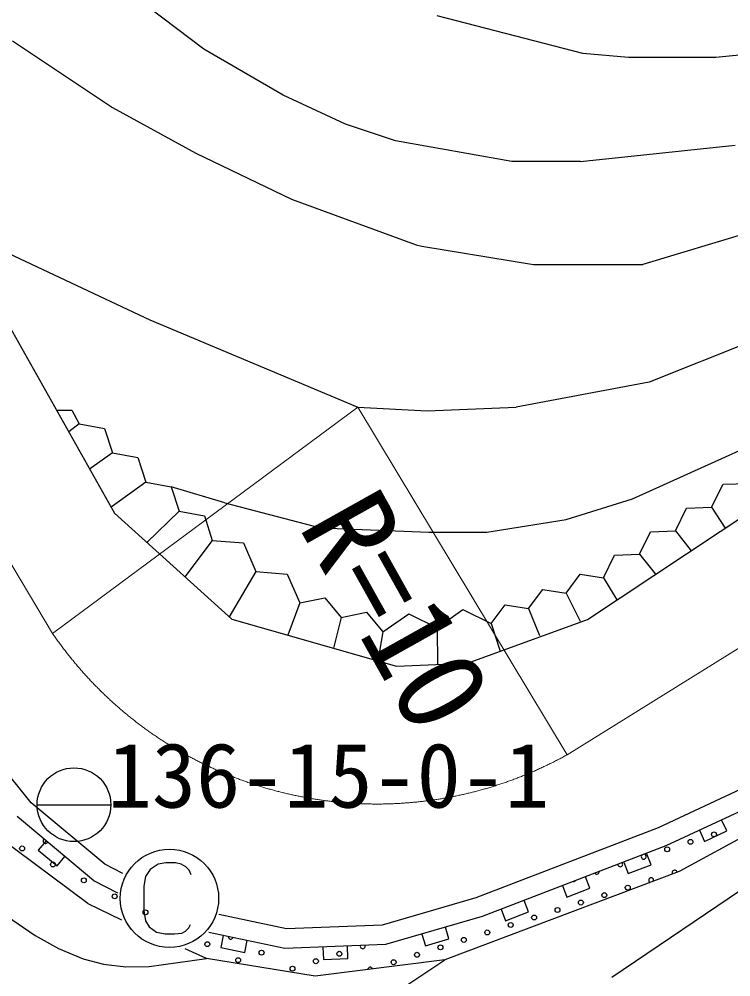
# Model space of a CAD drawing. Units: millimetres, scale not verified. Extents: x 40000 to 680000, y 20000 to 380000.
# Drawn here: x 483512 to 497992, y 278756 to 298237 of the extents above; entities that cross this region are included whole.
import ezdxf
from ezdxf.enums import TextEntityAlignment as Align

# ---------------------------------------------------------------- set-up
doc = ezdxf.new("R2010")
doc.units = ezdxf.units.MM
doc.header["$LTSCALE"] = 1000
doc.linetypes.add('CHAIN', pattern=[18.5, 12, -1.5, 3.5, -1.5])
for name, color, linetype, lineweight in [('M-BGD', 7, 'Continuous', 25), ('M-BMK', 2, 'CHAIN', 13), ('M-BMK-SRVR', 3, 'Continuous', 25), ('M-STR-HTXT', 7, 'Continuous', 13)]:
    doc.layers.add(name, color=color, linetype=linetype, lineweight=lineweight)
doc.styles.add('ＭＳ ゴシック', font='')
doc.styles.get('ＭＳ ゴシック').set_extended_font_data('MS Gothic')

msp = doc.modelspace()

# ---------------------------------------------------------------- linework, layer by layer
at = {"layer": 'M-BGD'}
for p, q in [((487273, 297625), (480246, 302959)), ((494978, 297540), (492014, 298302)), ((483378, 297794), (485410, 296439)), ((488882, 296693), (487273, 297625)), ((495909, 297455), (494978, 297540)), ((498534, 297540), (497687, 297455)), ((497687, 297455), (495909, 297455)), ((490152, 296101), (488882, 296693)), ((485410, 296439), (487104, 295508)), ((491168, 295762), (490152, 296101)), ((493538, 295339), (491168, 295762)), ((494931, 295339), (498081, 295676)), ((487104, 295508), (489051, 294577)), ((494931, 295339), (493538, 295339)), ((489051, 294577), (491591, 293645)), ((481854, 294153), (486172, 292121)), ((498364, 293899), (496203, 293244)), ((491591, 293645), (491704, 293617)), ((491704, 293617), (493978, 293244)), ((482464, 293494), (485450, 288189)), ((493978, 293244), (496203, 293244)), ((486172, 292121), (490406, 290343)), ((499296, 292037), (496332, 290851)), ((495076, 286024), (502894, 291222)), ((496332, 290851), (493623, 290343)), ((495994, 288481), (500887, 290698)), ((484273, 290280), (484586, 290280)), ((484586, 290280), (484733, 290005)), ((490406, 290343), (491816, 290271)), ((491816, 290271), (493623, 290343)), ((484733, 290005), (484520, 289843)), ((484733, 290005), (485249, 289911)), ((485249, 289911), (485410, 289412)), ((485410, 289412), (484947, 289084)), ((485410, 289412), (485927, 289318)), ((485927, 289318), (486088, 288819)), ((486088, 288819), (485382, 288311)), ((486088, 288819), (486604, 288725)), ((487696, 288396), (486604, 288725)), ((486604, 288725), (486765, 288226)), ((497602, 288311), (497839, 288779)), ((497839, 288779), (498364, 288790)), ((487696, 288396), (489644, 287888)), ((494639, 288057), (495994, 288481)), ((485450, 288189), (487841, 286029)), ((486765, 288226), (486110, 287594)), ((486765, 288226), (487281, 288133)), ((487281, 288133), (487442, 287634)), ((496868, 287831), (497091, 288291)), ((497091, 288291), (497602, 288311)), ((497602, 288311), (497874, 287884)), ((493030, 287803), (494639, 288057)), ((489644, 287888), (491845, 287803)), ((491845, 287803), (493030, 287803)), ((496134, 287351), (496357, 287811)), ((496357, 287811), (496868, 287831)), ((496868, 287831), (497184, 287425)), ((487442, 287634), (486884, 286894)), ((487442, 287634), (488077, 287583)), ((488077, 287583), (488331, 286999)), ((495624, 287331), (496134, 287351)), ((496134, 287351), (496462, 286945)), ((495401, 286872), (495624, 287331)), ((488331, 286999), (487785, 286080)), ((488331, 286999), (488966, 286948)), ((488966, 286948), (489220, 286364)), ((494639, 286561), (494926, 286945)), ((494926, 286945), (495401, 286872)), ((495401, 286872), (495675, 286422)), ((493877, 286251), (494164, 286635)), ((494164, 286635), (494639, 286561)), ((489220, 286364), (489732, 286469)), ((489732, 286469), (490067, 286067)), ((494639, 286561), (494925, 285991)), ((489220, 286364), (488981, 285705)), ((492014, 285856), (492539, 286228)), ((492539, 286228), (493115, 285941)), ((493115, 285941), (493402, 286324)), ((493402, 286324), (493877, 286251)), ((493877, 286251), (494102, 285699)), ((487841, 286029), (491189, 285077)), ((490067, 286067), (489911, 285441)), ((490067, 286067), (490579, 286173)), ((490579, 286173), (490914, 285771)), ((490914, 285771), (491438, 286143)), ((491438, 286143), (492014, 285856)), ((492634, 285138), (495076, 286024)), ((492014, 285856), (492025, 285112)), ((493115, 285941), (493298, 285379)), ((490914, 285771), (490809, 285185)), ((491189, 285077), (492634, 285138)), ((483759, 282297), (482504, 283852)), ((498296, 282621), (496511, 281788)), ((485253, 281047), (483759, 282297)), ((498489, 282269), (496668, 281420)), ((499293, 282172), (496940, 280901)), ((485031, 280711), (483472, 282016)), ((497910, 281724), (497805, 281950)), ((484913, 280250), (482726, 281875)), ((496511, 281788), (492803, 280360)), ((497352, 281739), (497457, 281512)), ((497457, 281512), (497910, 281724)), ((484060, 281524), (483900, 281332)), ((483900, 281332), (484283, 281011)), ((496668, 281420), (492931, 279981)), ((484283, 281011), (484444, 281203)), ((496368, 281037), (496278, 281270)), ((485623, 280859), (485253, 281047)), ((495812, 281090), (495902, 280857)), ((495902, 280857), (496368, 281037)), ((496940, 280901), (492173, 279099)), ((495123, 280557), (495033, 280790)), ((485523, 280461), (485031, 280711)), ((494566, 280611), (494656, 280377)), ((494656, 280377), (495123, 280557)), ((498449, 280691), (495570, 278744)), ((492803, 280360), (490901, 279810)), ((484913, 280250), (485593, 279914)), ((493877, 280077), (493787, 280311)), ((483149, 280073), (483841, 279598)), ((488952, 279731), (487574, 280026)), ((492931, 279981), (490966, 279412)), ((493321, 280131), (493410, 279898)), ((493410, 279898), (493877, 280077)), ((490901, 279810), (488952, 279731)), ((492258, 279526), (492189, 279766)), ((483841, 279598), (484316, 279332)), ((488918, 279330), (487372, 279660)), ((487666, 279597), (487614, 279353)), ((491708, 279627), (491778, 279387)), ((488103, 279248), (488155, 279493)), ((490966, 279412), (488918, 279330)), ((489692, 279361), (489702, 279111)), ((490202, 279131), (490192, 279381)), ((491778, 279387), (492258, 279526)), ((484316, 279332), (484816, 279123)), ((487326, 279126), (486891, 279329)), ((487614, 279353), (488103, 279248)), ((484816, 279123), (485226, 279013)), ((485226, 279013), (485684, 278960)), ((486159, 278966), (487326, 279126)), ((489532, 278768), (487326, 279126)), ((492173, 279099), (489532, 278768)), ((489702, 279111), (490202, 279131)), ((491179, 278437), (492173, 279099)), ((485684, 278960), (486159, 278966))]:
    msp.add_line(p, q, dxfattribs=at)
msp.add_lwpolyline([(487011, 280828), (486971, 280923), (486901, 280993), (486806, 281048), (486691, 281078), (486496, 281078), (486341, 281048), (486181, 280938), (486086, 280798), (486046, 280598), (486046, 280108), (486086, 279898), (486161, 279773), (486306, 279668), (486486, 279628), (486676, 279628), (486821, 279643), (486896, 279688), (486966, 279753), (486996, 279823)], dxfattribs=at)
for centre, radius in [((497649, 281654), 50), ((497172, 281503), 50), ((483572, 281368), 50), ((486571, 280353), 1000), ((496696, 281351), 50), ((484200, 281043), 50), ((484828, 280718), 50), ((495895, 280571), 50), ((485456, 280394), 50), ((495419, 280419), 50), ((494466, 280116), 50), ((494942, 280267), 50), ((486084, 280069), 50), ((493989, 279964), 50), ((493513, 279812), 50), ((492560, 279508), 50), ((493037, 279660), 50), ((487341, 279420), 50), ((492084, 279357), 50), ((488445, 279247), 50), ((490026, 279226), 50), ((491607, 279205), 50), ((487969, 279095), 50), ((489074, 278922), 50), ((489550, 279074), 50), ((491131, 279053), 50)]:
    msp.add_circle(centre, radius, dxfattribs=at)
for centre, start, end in [((484048, 281519), 127.4052, 332.7448), ((496220, 281199), 136.6538, 85.47), ((495743, 281047), 182.9683, 39.1555), ((496848, 280874), 11.994, 209.4283), ((495267, 280896), 217.3671, 4.7567), ((496371, 280723), 337.7299, 243.6924), ((494790, 280744), 261.7628, 320.3611), ((487817, 279572), 175.1562, 340.6866), ((490503, 279378), 164.2799, 20.3164), ((490655, 278901), 15.7813, 178.482)]:
    msp.add_arc(centre, 50, start, end, dxfattribs=at)
at = {"layer": 'M-BMK'}
for p, q in [((479412, 293724), (484192, 285742)), ((494659, 283272), (509785, 292663))]:
    msp.add_line(p, q, dxfattribs=at)
msp.add_arc((490786, 290272), 8000, 214.4873, 298.9516, dxfattribs=at)
at = {"layer": 'M-BMK-SRVR'}
msp.add_line((483878, 282257), (485378, 282257), dxfattribs=at)
msp.add_circle((484628, 282257), 750, dxfattribs=at)
at = {"layer": 'M-STR-HTXT'}
for p, q in [((484192, 285742), (490406, 290343)), ((490406, 290343), (494659, 283272))]:
    msp.add_line(p, q, dxfattribs=at)

# ---------------------------------------------------------------- texts
at = {"layer": 'M-BGD', "style": 'ＭＳ ゴシック'}
msp.add_text('136-15-0-1', height=1320, dxfattribs=at).set_placement((485315, 281802), align=Align.BOTTOM_LEFT)
at = {"layer": 'M-STR-HTXT', "style": 'ＭＳ ゴシック'}
msp.add_text('R=10', height=1833, rotation=299.236, dxfattribs=at).set_placement((488698, 287665), align=Align.BOTTOM_LEFT)

doc.saveas('drawing.dxf')
